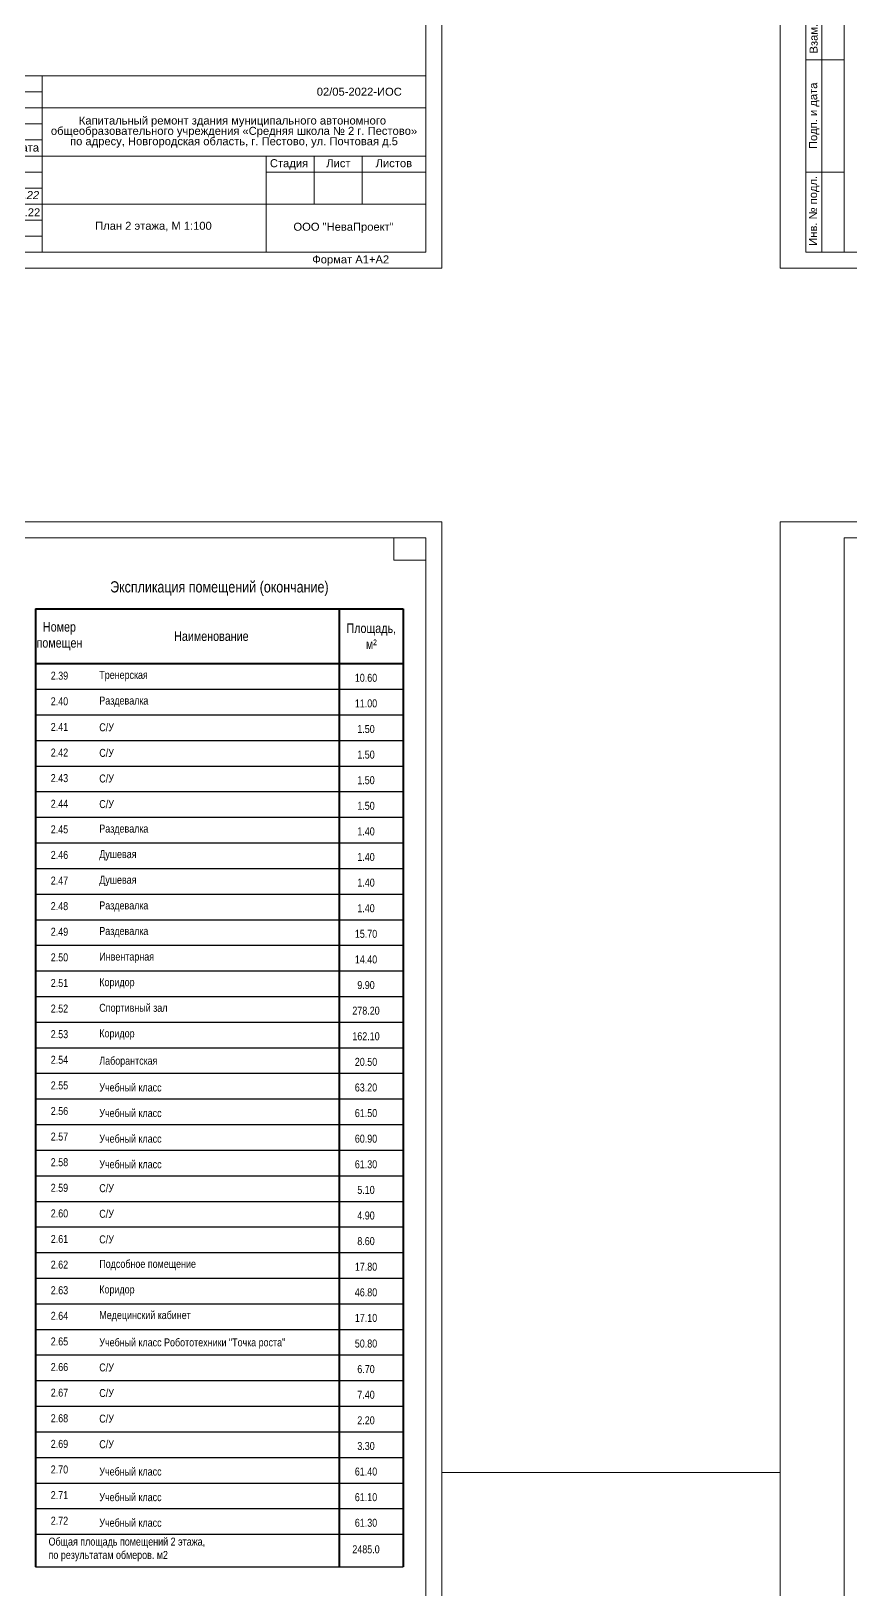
# Model space of a CAD drawing. Header units: millimetres. Extents: x 1982 to 10001982, y -1005230 to 4320529.
# Drawn here: x 2450578 to 2476205, y 1149484 to 1198181 of the extents above; entities that cross this region are included whole.
import ezdxf
from ezdxf.enums import TextEntityAlignment as Align

# ---------------------------------------------------------------- set-up
doc = ezdxf.new("R2010")
doc.units = ezdxf.units.MM
doc.linetypes.add('DGN Style 3', pattern=[499.525246, 356.803747, -142.721499])
doc.layers.add('Level 50', color=7, linetype='Continuous', lineweight=0)
doc.layers.add('Level 63', color=7, linetype='Continuous', lineweight=0)
doc.layers.add('размеры оси', color=163, linetype='Continuous')
doc.styles.add('_ТАБЛИЧНЫЙ(1-100)', font='arial.ttf', dxfattribs={"width": 0.8, "height": 300})
doc.styles.add('_ТЕКСТОВЫЙ', font='arial.ttf', dxfattribs={"width": 0.8})
doc.styles.add('Arial', font='ariali.ttf')
doc.styles.add('GOST 2.304', font='cs_gost2304.shx')
doc.styles.add('Style-Arial', font='arial.ttf')

# ---------------------------------------------------------------- blocks, each defined once
blk = doc.blocks.new('*U49')
at = {"color": 7, "linetype": 'Continuous', "lineweight": 0}
for p, q in [((-63.075, 0), (-68.362, 0)), ((68.362, 0), (63.075, 0))]:
    blk.add_line(p, q, dxfattribs=at)
at = {"color": 7, "linetype": 'Continuous', "lineweight": 0, "flags": 128}
blk.add_lwpolyline([(63.075, 29.7), (63.075, -29.7), (-63.075, -29.7), (-63.075, 29.7), (63.075, 29.7)], close=True, dxfattribs=at)
at = {"layer": 'Level 50', "color": 7, "linetype": 'Continuous', "lineweight": 13}
for p, q in [((-61.075, 29.2), (-61.075, -29.2)), ((62.575, 29.2), (-61.075, 29.2)), ((61.575, 29.2), (61.575, 28.5)), ((62.575, 29.2), (62.575, -29.2)), ((61.575, 28.5), (62.575, 28.5)), ((62.575, -29.2), (-62.275, -29.2))]:
    blk.add_line(p, q, dxfattribs=at)
at = {"layer": 'Level 63', "color": 7, "linetype": 'Continuous', "lineweight": 13}
for p, q in [((-61.775, -29.2), (-61.775, -20.7)), ((-62.275, -23.2), (-61.075, -23.2)), ((44.075, -23.7), (62.575, -23.7)), ((50.575, -23.7), (50.575, -29.2)), ((50.575, -24.7), (62.575, -24.7)), ((44.075, -25.7), (50.575, -25.7)), ((44.075, -26.2), (50.575, -26.2)), ((50.575, -26.2), (62.575, -26.2)), ((-62.275, -26.7), (-61.075, -26.7)), ((57.575, -26.7), (62.575, -26.7)), ((50.575, -27.7), (62.575, -27.7))]:
    blk.add_line(p, q, dxfattribs=at)
at = {"layer": 'Level 63', "color": 7, "linetype": 'Continuous', "lineweight": 0}
for p, q in [((44.075, -24.2), (50.575, -24.2)), ((44.075, -24.7), (50.575, -24.7)), ((44.075, -25.2), (50.575, -25.2)), ((44.075, -26.7), (50.575, -26.7)), ((44.075, -27.2), (50.575, -27.2)), ((44.075, -27.7), (50.575, -27.7)), ((44.075, -28.2), (50.575, -28.2)), ((44.075, -28.7), (50.575, -28.7))]:
    blk.add_line(p, q, dxfattribs=at)
at = {"layer": 'Level 63', "color": 7, "linetype": 'Continuous', "lineweight": 13, "flags": 128}
for points in [[(-62.275, -29.2), (-62.275, -20.7)], [(57.575, -26.2), (57.575, -29.2)], [(59.075, -26.2), (59.075, -27.7)], [(60.575, -26.2), (60.575, -27.7)]]:
    blk.add_lwpolyline(points, dxfattribs=at)
at = {"layer": 'Level 63', "color": 7, "linetype": 'Continuous', "lineweight": 0, "style": 'Style-Arial'}
for s, p in [('Взам. инв. №', (-62.032, -21.916)), ('Подп. и дата', (-62.045, -24.945)), ('Инв. № подл.', (-62.05, -27.913))]:
    blk.add_text(s, height=0.25002, rotation=90, dxfattribs=at).set_placement(p, align=Align.MIDDLE_CENTER)
for s, p in [('Дата', (50.086, -25.935)), ('Стадия', (58.293, -26.425)), ('Лист', (59.838, -26.425)), ('Листов', (61.571, -26.425)), ('ООО "НеваПроект"', (59.998, -28.41)), ('Формат А1+A2', (60.222, -29.431))]:
    blk.add_text(s, height=0.25, dxfattribs=at).set_placement(p, align=Align.MIDDLE_CENTER)

msp = doc.modelspace()

# ---------------------------------------------------------------- linework, layer by layer
at = {"color": 0, "linetype": 'ByBlock', "lineweight": 40}
for p, q in [((2450713.051, 1180133.625), (2462213.051, 1180133.625)), ((2450713.051, 1180133.625), (2450713.051, 1150205.236)), ((2460213.051, 1180133.625), (2460213.051, 1150205.236)), ((2462213.051, 1180133.625), (2462213.051, 1150205.236)), ((2450713.051, 1178421.199), (2462213.051, 1178421.199))]:
    msp.add_line(p, q, dxfattribs=at)
at = {"color": 0, "linetype": 'ByBlock', "lineweight": -2}
for p, q in [((2450713.051, 1177621.199), (2462213.051, 1177621.199)), ((2450713.051, 1176821.199), (2462213.051, 1176821.199)), ((2450713.051, 1176021.199), (2462213.051, 1176021.199)), ((2450713.051, 1175221.199), (2462213.051, 1175221.199)), ((2450713.051, 1174421.199), (2462213.051, 1174421.199)), ((2450713.051, 1173621.199), (2462213.051, 1173621.199)), ((2450713.051, 1172821.199), (2462213.051, 1172821.199)), ((2450713.051, 1172021.199), (2462213.051, 1172021.199)), ((2450713.051, 1171221.199), (2462213.051, 1171221.199)), ((2450713.051, 1170421.199), (2462213.051, 1170421.199)), ((2450713.051, 1169621.199), (2462213.051, 1169621.199)), ((2450713.051, 1168821.199), (2462213.051, 1168821.199)), ((2450713.051, 1168021.199), (2462213.051, 1168021.199)), ((2450713.051, 1167221.199), (2462213.051, 1167221.199)), ((2450713.051, 1166421.199), (2462213.051, 1166421.199)), ((2450713.051, 1165621.199), (2462213.051, 1165621.199)), ((2450713.051, 1164821.199), (2462213.051, 1164821.199)), ((2450713.051, 1164021.199), (2462213.051, 1164021.199)), ((2450713.051, 1163221.199), (2462213.051, 1163221.199)), ((2450713.051, 1162421.199), (2462213.051, 1162421.199)), ((2450713.051, 1161621.199), (2462213.051, 1161621.199)), ((2450713.051, 1160821.199), (2462213.051, 1160821.199)), ((2450713.051, 1160021.199), (2462213.051, 1160021.199)), ((2450713.051, 1159221.199), (2462213.051, 1159221.199)), ((2450713.051, 1158421.199), (2462213.051, 1158421.199)), ((2450713.051, 1157621.199), (2462213.051, 1157621.199)), ((2450713.051, 1156821.199), (2462213.051, 1156821.199)), ((2450713.051, 1156021.199), (2462213.051, 1156021.199)), ((2450713.051, 1155221.199), (2462213.051, 1155221.199)), ((2450713.051, 1154421.199), (2462213.051, 1154421.199)), ((2450713.051, 1153621.199), (2462213.051, 1153621.199)), ((2450713.051, 1152821.199), (2462213.051, 1152821.199)), ((2450713.051, 1152021.199), (2462213.051, 1152021.199)), ((2450713.051, 1151221.199), (2462213.051, 1151221.199)), ((2450713.051, 1151221.199), (2462213.051, 1151221.199))]:
    msp.add_line(p, q, dxfattribs=at)
at = {"layer": 'размеры оси', "color": 7, "lineweight": 30}
msp.add_line((2450713.051, 1150205.236), (2462213.051, 1150205.236), dxfattribs=at)

# ---------------------------------------------------------------- block references
at = {"layer": 'Level 50', "color": 7, "linetype": 'Continuous', "lineweight": 13, "xscale": 1000, "yscale": 1000, "zscale": 1000}
for p in [(2400346.849, 1220481.21), (2537071.824, 1220481.21), (2400346.849, 1153149.979), (2537071.824, 1153149.979)]:
    msp.add_blockref('*U49', p, dxfattribs=at)

# ---------------------------------------------------------------- texts
at = {"color": 7, "linetype": 'Continuous', "lineweight": 0, "style": 'Style-Arial'}
msp.add_text('02/05-2022-ИОС', height=250, dxfattribs=at).set_placement((2459507.722, 1196415.156), align=Align.TOP_LEFT)
at = {"color": 18, "linetype": 'Continuous', "lineweight": 13, "true_color": 0x000000, "style": 'Arial'}
msp.add_text('06.22', height=250, dxfattribs=at).set_placement((2450390.122, 1193185.722), align=Align.TOP_CENTER)
at = {"color": 18, "linetype": 'DGN Style 3', "lineweight": 0, "true_color": 0x000000, "insert": (2456871.992, 1195515.209), "char_height": 250, "attachment_point": 2, "line_spacing_factor": 0.776524, "style": 'Style-Arial'}
msp.add_mtext('Капитальный ремонт здания муниципального автономного\\P общеобразовательного учреждения «Средняя школа № 2 г. Пестово»\\P по адресу, Новгородская область, г. Пестово, ул. Почтовая д.5\\P', dxfattribs=at)
at = {"color": 7, "linetype": 'Continuous', "lineweight": 30, "insert": (2449988.176, 1192647.477), "char_height": 250, "attachment_point": 1, "line_spacing_factor": 0.72, "style": 'GOST 2.304'}
msp.add_mtext('{\\fArial|b0|i0|c204|p39;06.22}', dxfattribs=at)
at = {"color": 7, "linetype": 'Continuous', "lineweight": 13, "insert": (2454401.641, 1192226.83), "char_height": 250, "attachment_point": 2, "line_spacing_factor": 0.6, "style": 'Style-Arial'}
msp.add_mtext('План 2 этажа, М 1:100', dxfattribs=at)
at = {"color": 0, "linetype": 'ByBlock', "lineweight": -2, "attachment_point": 5}
for s, insert, char_height, width, style in [('Экспликация помещений (окончание)', (2456463.051, 1180766.958), 350, 10900, '_ТЕКСТОВЫЙ'), ('Номер помещен', (2451463.051, 1179277.412), 300, 1300, '_ТАБЛИЧНЫЙ(1-100)'), ('Площадь, м²', (2461213.051, 1179277.412), 300, 1800, '_ТАБЛИЧНЫЙ(1-100)'), ('Наименование', (2456213.051, 1179277.412), 300, 7800, '_ТАБЛИЧНЫЙ(1-100)'), ('\\pxql;2.39', (2455091.33, 1178042.97), 250, 7800, '_ТАБЛИЧНЫЙ(1-100)'), ('\\pxql;Тренерская', (2459131.668, 1178031.514), 250, 12845.89456, '_ТАБЛИЧНЫЙ(1-100)'), ('10.60', (2461046.975, 1177977.658), 250, 7800, '_ТАБЛИЧНЫЙ(1-100)'), ('\\pxql;2.40', (2455091.33, 1177242.97), 250, 7800, '_ТАБЛИЧНЫЙ(1-100)'), ('\\pxql;Раздевалка', (2459131.668, 1177231.514), 250, 12845.89456, '_ТАБЛИЧНЫЙ(1-100)'), ('11.00', (2461046.975, 1177177.658), 250, 7800, '_ТАБЛИЧНЫЙ(1-100)'), ('\\pxql;2.41', (2455091.33, 1176442.97), 250, 7800, '_ТАБЛИЧНЫЙ(1-100)'), ('\\pxql;С/У', (2459131.668, 1176431.514), 250, 12845.89456, '_ТАБЛИЧНЫЙ(1-100)'), ('1.50', (2461046.975, 1176377.658), 250, 7800, '_ТАБЛИЧНЫЙ(1-100)'), ('\\pxql;2.42', (2455091.33, 1175642.97), 250, 7800, '_ТАБЛИЧНЫЙ(1-100)'), ('\\pxql;С/У', (2459131.668, 1175631.514), 250, 12845.89456, '_ТАБЛИЧНЫЙ(1-100)'), ('1.50', (2461046.975, 1175577.658), 250, 7800, '_ТАБЛИЧНЫЙ(1-100)'), ('\\pxql;2.43', (2455091.33, 1174842.97), 250, 7800, '_ТАБЛИЧНЫЙ(1-100)'), ('\\pxql;С/У', (2459131.668, 1174831.514), 250, 12845.89456, '_ТАБЛИЧНЫЙ(1-100)'), ('1.50', (2461046.975, 1174777.658), 250, 7800, '_ТАБЛИЧНЫЙ(1-100)'), ('\\pxql;2.44', (2455091.33, 1174042.97), 250, 7800, '_ТАБЛИЧНЫЙ(1-100)'), ('\\pxql;С/У', (2459131.668, 1174031.514), 250, 12845.89456, '_ТАБЛИЧНЫЙ(1-100)'), ('1.50', (2461046.975, 1173977.658), 250, 7800, '_ТАБЛИЧНЫЙ(1-100)'), ('\\pxql;2.45', (2455091.33, 1173242.97), 250, 7800, '_ТАБЛИЧНЫЙ(1-100)'), ('\\pxql;Раздевалка', (2459131.668, 1173231.514), 250, 12845.89456, '_ТАБЛИЧНЫЙ(1-100)'), ('1.40', (2461046.975, 1173177.658), 250, 7800, '_ТАБЛИЧНЫЙ(1-100)'), ('\\pxql;2.46', (2455091.33, 1172442.97), 250, 7800, '_ТАБЛИЧНЫЙ(1-100)'), ('\\pxql;Душевая', (2459131.668, 1172431.514), 250, 12845.89456, '_ТАБЛИЧНЫЙ(1-100)'), ('1.40', (2461046.975, 1172377.658), 250, 7800, '_ТАБЛИЧНЫЙ(1-100)'), ('\\pxql;2.47', (2455091.33, 1171642.97), 250, 7800, '_ТАБЛИЧНЫЙ(1-100)'), ('\\pxql;Душевая', (2459131.668, 1171631.514), 250, 12845.89456, '_ТАБЛИЧНЫЙ(1-100)'), ('1.40', (2461046.975, 1171577.658), 250, 7800, '_ТАБЛИЧНЫЙ(1-100)'), ('\\pxql;2.48', (2455091.33, 1170842.97), 250, 7800, '_ТАБЛИЧНЫЙ(1-100)'), ('\\pxql;Раздевалка', (2459131.668, 1170831.514), 250, 12845.89456, '_ТАБЛИЧНЫЙ(1-100)'), ('1.40', (2461046.975, 1170777.658), 250, 7800, '_ТАБЛИЧНЫЙ(1-100)'), ('\\pxql;Раздевалка', (2459131.668, 1170031.514), 250, 12845.89456, '_ТАБЛИЧНЫЙ(1-100)'), ('\\pxql;2.49', (2455091.33, 1170042.97), 250, 7800, '_ТАБЛИЧНЫЙ(1-100)'), ('15.70', (2461046.975, 1169977.658), 250, 7800, '_ТАБЛИЧНЫЙ(1-100)'), ('\\pxql;2.50', (2455091.33, 1169242.97), 250, 7800, '_ТАБЛИЧНЫЙ(1-100)'), ('\\pxql;Инвентарная ', (2459131.668, 1169231.514), 250, 12845.89456, '_ТАБЛИЧНЫЙ(1-100)'), ('14.40', (2461046.975, 1169177.658), 250, 7800, '_ТАБЛИЧНЫЙ(1-100)'), ('\\pxql;2.51', (2455091.33, 1168442.97), 250, 7800, '_ТАБЛИЧНЫЙ(1-100)'), ('\\pxql;Коридор', (2459131.668, 1168431.514), 250, 12845.89456, '_ТАБЛИЧНЫЙ(1-100)'), ('9.90', (2461046.975, 1168377.658), 250, 7800, '_ТАБЛИЧНЫЙ(1-100)'), ('\\pxql;2.52', (2455091.33, 1167642.97), 250, 7800, '_ТАБЛИЧНЫЙ(1-100)'), ('\\pxql;Спортивный зал', (2459131.668, 1167631.514), 250, 12845.89456, '_ТАБЛИЧНЫЙ(1-100)'), ('278.20', (2461046.975, 1167577.658), 250, 7800, '_ТАБЛИЧНЫЙ(1-100)'), ('\\pxql;2.53', (2455091.33, 1166842.97), 250, 7800, '_ТАБЛИЧНЫЙ(1-100)'), ('\\pxql;Коридор', (2459131.668, 1166831.514), 250, 12845.89456, '_ТАБЛИЧНЫЙ(1-100)'), ('162.10', (2461046.975, 1166777.658), 250, 7800, '_ТАБЛИЧНЫЙ(1-100)'), ('\\pxql;2.54', (2455091.33, 1166042.97), 250, 7800, '_ТАБЛИЧНЫЙ(1-100)'), ('\\pxql;Лаборантская', (2459131.668, 1165977.658), 250, 12845.89456, '_ТАБЛИЧНЫЙ(1-100)'), ('20.50', (2461046.975, 1165977.658), 250, 7800, '_ТАБЛИЧНЫЙ(1-100)'), ('\\pxql;2.55', (2455091.33, 1165242.97), 250, 7800, '_ТАБЛИЧНЫЙ(1-100)'), ('\\pxql;Учебный класс ', (2459131.668, 1165177.658), 250, 12845.89456, '_ТАБЛИЧНЫЙ(1-100)'), ('63.20', (2461046.975, 1165177.658), 250, 7800, '_ТАБЛИЧНЫЙ(1-100)'), ('\\pxql;2.56', (2455091.33, 1164442.97), 250, 7800, '_ТАБЛИЧНЫЙ(1-100)'), ('\\pxql;Учебный класс ', (2459131.668, 1164377.658), 250, 12845.89456, '_ТАБЛИЧНЫЙ(1-100)'), ('61.50', (2461046.975, 1164377.658), 250, 7800, '_ТАБЛИЧНЫЙ(1-100)'), ('\\pxql;2.57', (2455091.33, 1163642.97), 250, 7800, '_ТАБЛИЧНЫЙ(1-100)'), ('\\pxql;Учебный класс ', (2459131.668, 1163577.658), 250, 12845.89456, '_ТАБЛИЧНЫЙ(1-100)'), ('60.90', (2461046.975, 1163577.658), 250, 7800, '_ТАБЛИЧНЫЙ(1-100)'), ('\\pxql;2.58', (2455091.33, 1162842.97), 250, 7800, '_ТАБЛИЧНЫЙ(1-100)'), ('\\pxql;Учебный класс ', (2459131.668, 1162777.658), 250, 12845.89456, '_ТАБЛИЧНЫЙ(1-100)'), ('61.30', (2461046.975, 1162777.658), 250, 7800, '_ТАБЛИЧНЫЙ(1-100)'), ('\\pxql;2.59', (2455091.33, 1162042.97), 250, 7800, '_ТАБЛИЧНЫЙ(1-100)'), ('\\pxql;С/У', (2459131.668, 1162031.514), 250, 12845.89456, '_ТАБЛИЧНЫЙ(1-100)'), ('5.10', (2461046.975, 1161977.658), 250, 7800, '_ТАБЛИЧНЫЙ(1-100)'), ('\\pxql;2.60', (2455091.33, 1161242.97), 250, 7800, '_ТАБЛИЧНЫЙ(1-100)'), ('\\pxql;С/У', (2459131.668, 1161231.514), 250, 12845.89456, '_ТАБЛИЧНЫЙ(1-100)'), ('4.90', (2461046.975, 1161177.658), 250, 7800, '_ТАБЛИЧНЫЙ(1-100)'), ('\\pxql;2.61', (2455091.33, 1160442.97), 250, 7800, '_ТАБЛИЧНЫЙ(1-100)'), ('\\pxql;С/У', (2459131.668, 1160431.514), 250, 12845.89456, '_ТАБЛИЧНЫЙ(1-100)'), ('8.60', (2461046.975, 1160377.658), 250, 7800, '_ТАБЛИЧНЫЙ(1-100)'), ('\\pxql;2.62', (2455091.33, 1159642.97), 250, 7800, '_ТАБЛИЧНЫЙ(1-100)'), ('\\pxql;Подсобное помещение', (2459131.668, 1159631.514), 250, 12845.89456, '_ТАБЛИЧНЫЙ(1-100)'), ('17.80', (2461046.975, 1159577.658), 250, 7800, '_ТАБЛИЧНЫЙ(1-100)'), ('\\pxql;Коридор', (2459131.668, 1158831.514), 250, 12845.89456, '_ТАБЛИЧНЫЙ(1-100)'), ('\\pxql;2.63', (2455091.33, 1158842.97), 250, 7800, '_ТАБЛИЧНЫЙ(1-100)'), ('46.80', (2461046.975, 1158777.658), 250, 7800, '_ТАБЛИЧНЫЙ(1-100)'), ('\\pxql;2.64', (2455091.33, 1158042.97), 250, 7800, '_ТАБЛИЧНЫЙ(1-100)'), ('\\pxql;Медецинский кабинет', (2459131.668, 1158031.514), 250, 12845.89456, '_ТАБЛИЧНЫЙ(1-100)'), ('17.10', (2461046.975, 1157977.658), 250, 7800, '_ТАБЛИЧНЫЙ(1-100)'), ('\\pxql;2.65', (2455091.33, 1157242.97), 250, 7800, '_ТАБЛИЧНЫЙ(1-100)'), ('\\pxql;Учебный класс Робототехники "Точка роста"', (2459131.668, 1157177.658), 250, 12845.89456, '_ТАБЛИЧНЫЙ(1-100)'), ('50.80', (2461046.975, 1157177.658), 250, 7800, '_ТАБЛИЧНЫЙ(1-100)'), ('\\pxql;2.66', (2455091.33, 1156442.97), 250, 7800, '_ТАБЛИЧНЫЙ(1-100)'), ('\\pxql;С/У', (2459131.668, 1156431.514), 250, 12845.89456, '_ТАБЛИЧНЫЙ(1-100)'), ('6.70', (2461046.975, 1156377.658), 250, 7800, '_ТАБЛИЧНЫЙ(1-100)'), ('\\pxql;2.67', (2455091.33, 1155642.97), 250, 7800, '_ТАБЛИЧНЫЙ(1-100)'), ('\\pxql;С/У', (2459131.668, 1155631.514), 250, 12845.89456, '_ТАБЛИЧНЫЙ(1-100)'), ('7.40', (2461046.975, 1155577.658), 250, 7800, '_ТАБЛИЧНЫЙ(1-100)'), ('\\pxql;2.68', (2455091.33, 1154842.97), 250, 7800, '_ТАБЛИЧНЫЙ(1-100)'), ('\\pxql;С/У', (2459131.668, 1154831.514), 250, 12845.89456, '_ТАБЛИЧНЫЙ(1-100)'), ('2.20', (2461046.975, 1154777.658), 250, 7800, '_ТАБЛИЧНЫЙ(1-100)'), ('\\pxql;2.69', (2455091.33, 1154042.97), 250, 7800, '_ТАБЛИЧНЫЙ(1-100)'), ('\\pxql;С/У', (2459131.668, 1154031.514), 250, 12845.89456, '_ТАБЛИЧНЫЙ(1-100)'), ('3.30', (2461046.975, 1153977.658), 250, 7800, '_ТАБЛИЧНЫЙ(1-100)'), ('\\pxql;2.70', (2455091.33, 1153242.97), 250, 7800, '_ТАБЛИЧНЫЙ(1-100)'), ('\\pxql;Учебный класс ', (2459131.668, 1153177.658), 250, 12845.89456, '_ТАБЛИЧНЫЙ(1-100)'), ('61.40', (2461046.975, 1153177.658), 250, 7800, '_ТАБЛИЧНЫЙ(1-100)'), ('\\pxql;2.71', (2455091.33, 1152442.97), 250, 7800, '_ТАБЛИЧНЫЙ(1-100)'), ('\\pxql;Учебный класс ', (2459131.668, 1152377.658), 250, 12845.89456, '_ТАБЛИЧНЫЙ(1-100)'), ('61.10', (2461046.975, 1152377.658), 250, 7800, '_ТАБЛИЧНЫЙ(1-100)'), ('\\pxql;2.72', (2455091.33, 1151642.97), 250, 7800, '_ТАБЛИЧНЫЙ(1-100)'), ('\\pxql;Учебный класс ', (2459131.668, 1151577.658), 250, 12845.89456, '_ТАБЛИЧНЫЙ(1-100)'), ('61.30', (2461046.975, 1151577.658), 250, 7800, '_ТАБЛИЧНЫЙ(1-100)'), ('\\pxql;Общая площадь помещений 2 этажа, \\Pпо результатам обмеров. м2', (2457545.341, 1150744.517), 250, 12845.89456, '_ТАБЛИЧНЫЙ(1-100)'), ('2485.0', (2461046.975, 1150748.424), 250, 7800, '_ТАБЛИЧНЫЙ(1-100)')]:
    msp.add_mtext(s, dxfattribs=dict(at, insert=insert, char_height=char_height, width=width, style=style))

doc.saveas('drawing.dxf')
